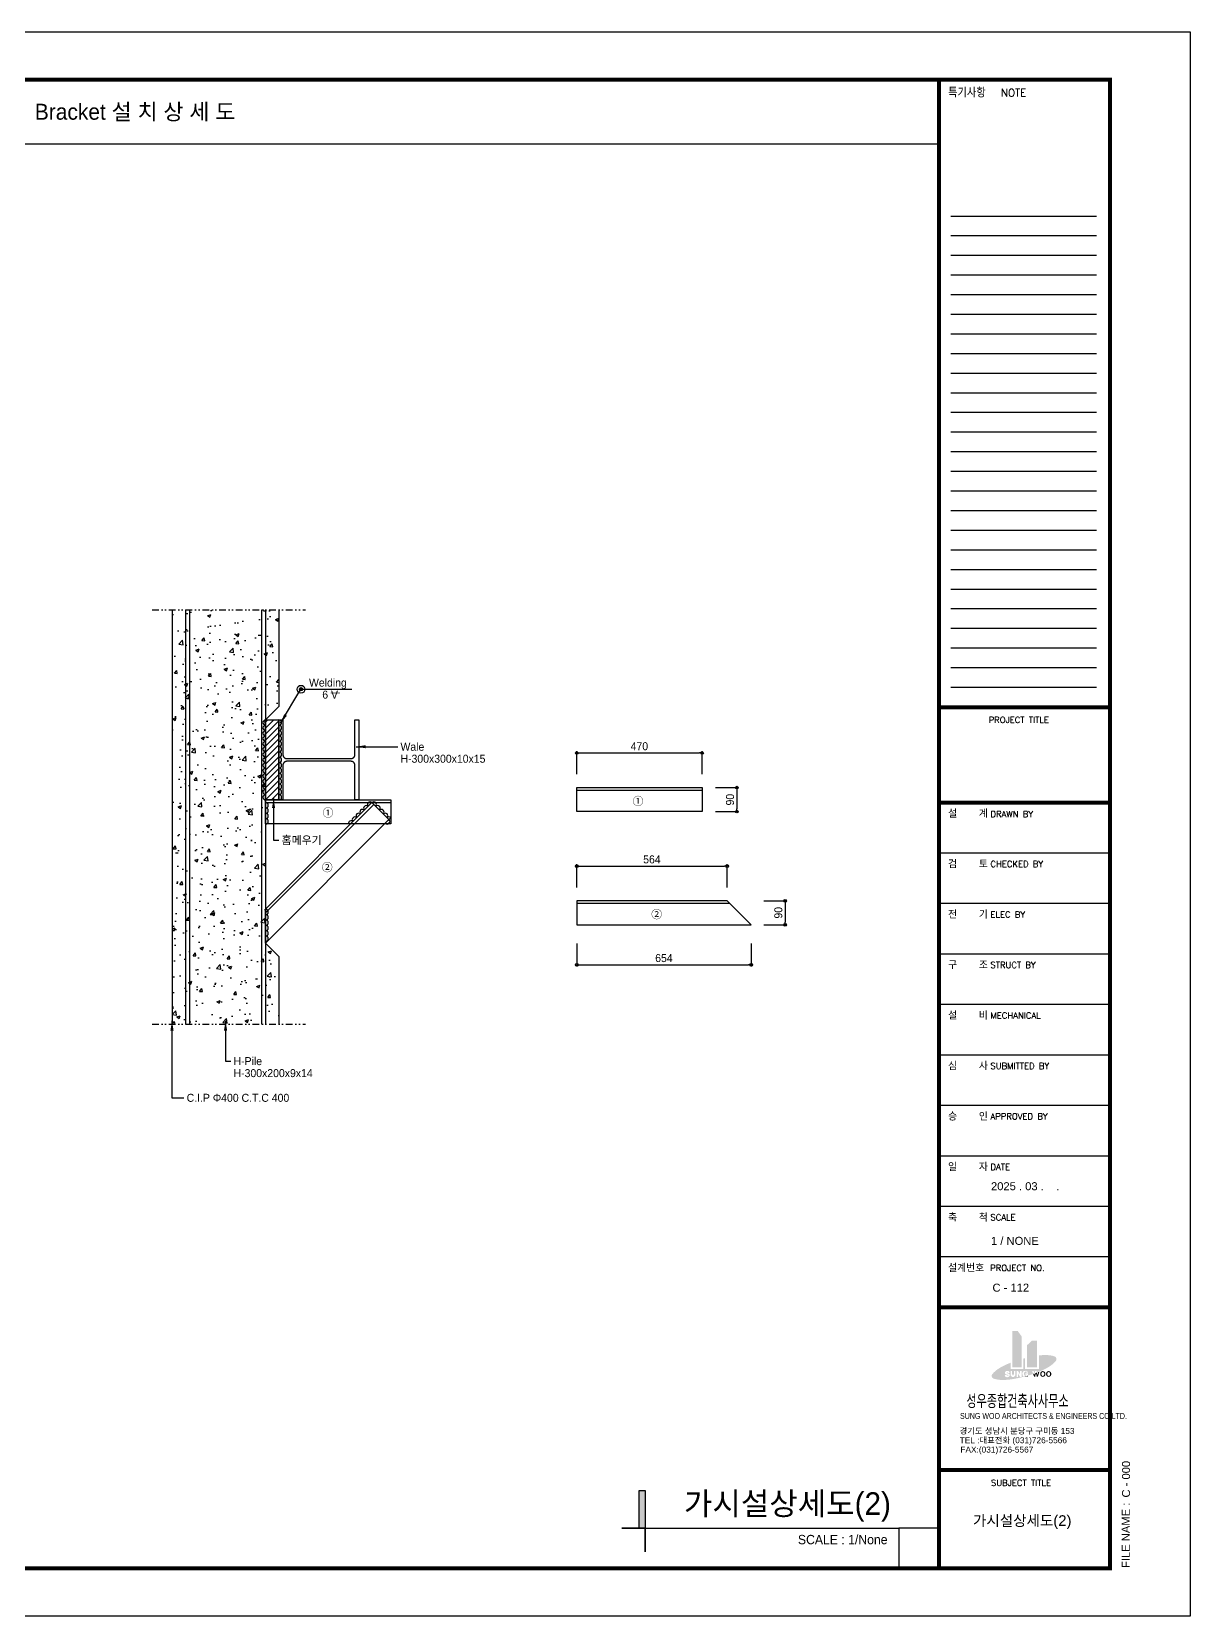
# Model space of a CAD drawing. Header units: millimetres. Extents: x 1073475 to 2890243, y -1340830 to -367733.
# Drawn here: x 2726109 to 2730453, y -373673 to -367733 of the extents above; entities that cross this region are included whole.
import ezdxf
from ezdxf.enums import TextEntityAlignment as Align

# ---------------------------------------------------------------- set-up
doc = ezdxf.new("R2010")
doc.units = ezdxf.units.MM
doc.header["$LTSCALE"] = 50
doc.header["$PDMODE"] = 3
doc.header["$PDSIZE"] = 100
doc.linetypes.add('DIVIDE', pattern=[1.25, 0.5, -0.25, 0, -0.25, 0, -0.25])
doc.linetypes.add('HIDDEN', pattern=[9.525, 6.35, -3.175])
doc.layers.get('Defpoints').update_dxf_attribs({"color": 151})
for name, color, linetype in [('11', 11, 'Continuous'), ('3', 3, 'Continuous'), ('4', 4, 'Continuous'), ('A-SYM', 7, 'Continuous'), ('C-BL', 1, 'Continuous'), ('C-CEN-DI', 1, 'DIVIDE'), ('C-DIM', 7, 'Continuous'), ('C-li', 41, 'Continuous'), ('C-PILE', 3, 'Continuous'), ('C-PLATE', 135, 'Continuous'), ('C-WALE-1', 3, 'Continuous'), ('C-WALE-2', 1, 'Continuous'), ('C-WELDING', 41, 'Continuous'), ('HAT', 8, 'Continuous'), ('TEX', 3, 'Continuous'), ('TEXT', 3, 'Continuous'), ('TEXT1', 7, 'Continuous'), ('TITLE-1', 3, 'Continuous'), ('TITLE-2', 3, 'Continuous')]:
    doc.layers.add(name, color=color, linetype=linetype)
doc.layers.add('defpoint', color=193, linetype='Continuous', plot=False)
doc.styles.add('RXHG', font='arial.ttf')
doc.styles.add('RXHS', font='SIMPLEX.SHX', dxfattribs={"bigfont": 'WHGTXT.SHX'})
doc.styles.add('돋움', font='')
doc.styles.get('돋움').set_extended_font_data('Dotum')
doc.dimstyles.new('SAM-LE-LE-상', dxfattribs={"dimscale": 0.1, "dimtxt": 300, "dimasz": 360, "dimexe": 70, "dimexo": 0, "dimgap": 100, "dimtad": 1, "dimdec": 0, "dimzin": 0, "dimdsep": 46, "dimlunit": 6, "dimtxsty": '돋움', "dimblk": 'NONE', "dimcen": 100, "dimclrd": 8, "dimclre": 8, "dimclrt": 256, "dimadec": 0, "dimazin": 0, "dimtfac": 1, "dimtdec": 0, "dimtix": 1, "dimtmove": 2, "dimatfit": 3, "dimfxl": 70, "dimtolj": 1, "dimtzin": 0, "dimlwd": -1, "dimlwe": -1, "dimarcsym": 0})
doc.dimstyles.new('SAM-상', dxfattribs={"dimscale": 0.1, "dimtxt": 300, "dimasz": 100, "dimexe": 70, "dimexo": 0, "dimgap": 100, "dimtad": 1, "dimdec": 0, "dimzin": 0, "dimdsep": 46, "dimlunit": 6, "dimtxsty": '돋움', "dimblk": 'ORIGIN', "dimcen": 100, "dimclrd": 8, "dimclre": 8, "dimclrt": 1, "dimadec": 0, "dimazin": 0, "dimtfac": 1, "dimtdec": 0, "dimtix": 1, "dimtmove": 2, "dimatfit": 3, "dimfxl": 70, "dimtolj": 1, "dimtzin": 0, "dimlwd": -1, "dimlwe": -1, "dimarcsym": 0})

# ---------------------------------------------------------------- blocks, each defined once
blk = doc.blocks.new('dbox')
at = {"layer": 'HAT'}
h = blk.add_hatch(color=11, dxfattribs=at)
h.paths.add_polyline_path([(77433, 9338), (77433, 10691), (77634, 10691), (77772, 10499), (77772, 9338)])
h.paths.add_polyline_path([(78357, 10329), (78357, 9338), (77980, 9338), (77980, 10162), (78156, 10329)])
h = blk.add_hatch(color=11, dxfattribs=at)
edge = h.paths.add_edge_path()
edge.add_line((78389, 9153), (78400, 9195))
edge.add_line((78400, 9195), (78457, 9195))
edge.add_line((78457, 9195), (78452, 9178))
edge.add_ellipse((77492, 11535), major_axis=(0, 2545), ratio=1, start_angle=202.14575, end_angle=210.59706)
edge.add_ellipse((78218, 10308), major_axis=(0, 1119), ratio=1, start_angle=210.59601, end_angle=228.2714)
edge.add_ellipse((78968, 9639), major_axis=(0, 114), ratio=1, start_angle=228.27786, end_angle=285.87038)
edge.add_ellipse((78968, 9639), major_axis=(0, 114), ratio=1, start_angle=-74.13617, end_angle=-16.54365)
edge.add_ellipse((78682, 8675), major_axis=(0, 1119), ratio=1, start_angle=-16.53888, end_angle=1.1365)
edge.add_ellipse((78710, 7250), major_axis=(0, 2545), ratio=1, start_angle=1.13205, end_angle=6.30579)
edge.add_line((78431, 9779), (78431, 9265))
edge.add_line((78431, 9265), (77906, 9265))
edge.add_line((77906, 9265), (77906, 9679))
edge.add_ellipse((79084, 5053), major_axis=(-53, 4773), ratio=1, start_angle=13.63978, end_angle=14.40005)
edge.add_line((77845, 9663), (77845, 9265))
edge.add_line((77845, 9265), (77360, 9265))
edge.add_line((77360, 9265), (77360, 9504))
edge.add_ellipse((79084, 5053), major_axis=(-54, 4773), ratio=1, start_angle=20.5246, end_angle=21.42921)
edge.add_ellipse((78246, 7118), major_axis=(1, 2545), ratio=1, start_angle=22.09966, end_angle=30.61589)
edge.add_ellipse((77521, 8345), major_axis=(0, 1119), ratio=1, start_angle=30.59612, end_angle=48.27151)
edge.add_ellipse((76770, 9014), major_axis=(0, 114), ratio=1, start_angle=48.27498, end_angle=105.86751)
edge.add_ellipse((76770, 9014), major_axis=(0, 114), ratio=1, start_angle=105.85778, end_angle=163.4503)
edge.add_ellipse((77057, 9978), major_axis=(0, 1119), ratio=1, start_angle=163.45499, end_angle=181.13038)
edge.add_ellipse((77028, 11403), major_axis=(0, 2545), ratio=1, start_angle=181.13636, end_angle=189.65259)
edge.add_ellipse((76655, 13600), major_axis=(1, 4773), ratio=1, start_angle=189.65565, end_angle=194.72387)
edge.add_ellipse((77757, 8815), major_axis=(0, 201), ratio=1, start_angle=-33.1522, end_angle=-28.66311)
edge.add_ellipse((77876, 9033), major_axis=(0, 46.8), ratio=1, start_angle=127.97322, end_angle=151.12117, ccw=False)
edge.add_ellipse((-198308, -206946), major_axis=(272663, 220334), ratio=0.9999999, start_angle=-0.91538, end_angle=-0.91145)
edge.add_ellipse((77863, 9053), major_axis=(0, 49), ratio=1, start_angle=104.03629, end_angle=128.0489, ccw=False)
edge.add_ellipse((77668, 9004), major_axis=(0, 153), ratio=1, start_angle=-76.08998, end_angle=-70.28749)
edge.add_ellipse((77873, 9078), major_axis=(0, 65.1), ratio=1, start_angle=89.33612, end_angle=109.77975, ccw=False)
edge.add_ellipse((77638, 9080), major_axis=(0, 170), ratio=1, start_angle=269.39254, end_angle=274.55697)
edge.add_ellipse((77867, 9099), major_axis=(0, 60.4), ratio=1, start_angle=75.19941, end_angle=94.52888, ccw=False)
edge.add_ellipse((77687, 9146), major_axis=(0, 126), ratio=1, start_angle=255.38151, end_angle=261.38389)
edge.add_ellipse((77871, 9118), major_axis=(0, 59.9), ratio=1, start_angle=424.09302, end_angle=441.18441, ccw=False)
edge.add_ellipse((78586, 8771), major_axis=(12, 855), ratio=1, start_angle=423.73232, end_angle=424.89882, ccw=False)
edge.add_ellipse((77873, 9135), major_axis=(-0.1, 54.6), ratio=1, start_angle=405.77633, end_angle=422.85172, ccw=False)
edge.add_ellipse((77243, 9746), major_axis=(21, 823), ratio=1, start_angle=227.3729, end_angle=228.31467)
edge.add_ellipse((77879, 9149), major_axis=(-0.1, 48.7), ratio=1, start_angle=391.37895, end_angle=406.71584, ccw=False)
edge.add_ellipse((80059, 5590), major_axis=(871, 4132), ratio=1, start_angle=403.17743, end_angle=403.38991, ccw=False)
edge.add_ellipse((77890, 9161), major_axis=(0.2, 45), ratio=1, start_angle=377.16985, end_angle=391.5723, ccw=False)
edge.add_ellipse((77923, 9052), major_axis=(0, 159), ratio=1, start_angle=360.49314, end_angle=376.84703, ccw=False)
edge.add_ellipse((77922, 9120), major_axis=(0, 90.2), ratio=1, start_angle=273.76468, end_angle=360.51507, ccw=False)
edge.add_line((78012, 9126), (77963, 9126))
edge.add_ellipse((78018, 9158), major_axis=(0, 63.9), ratio=1, start_angle=102.41382, end_angle=119.80768, ccw=False)
edge.add_ellipse((77951, 9143), major_axis=(-3.78, 3.78), ratio=1, start_angle=237.40671, end_angle=277.46827)
edge.add_ellipse((78051, 9274), major_axis=(-1, 160), ratio=1, start_angle=135.44574, end_angle=142.1938, ccw=False)
edge.add_ellipse((77937, 9157), major_axis=(-2.8, 2.8), ratio=1, start_angle=-89.27979, end_angle=-50.76183)
edge.add_ellipse((77917, 8964), major_axis=(0, 198), ratio=1, start_angle=-5.75604, end_angle=4.1965)
edge.add_ellipse((77905, 9138), major_axis=(0, 23.5), ratio=1, start_angle=4.16397, end_angle=54.24834)
edge.add_ellipse((78033, 9045), major_axis=(0, 182), ratio=1, start_angle=54.34106, end_angle=64.37171)
edge.add_ellipse((77916, 9102), major_axis=(0.1, 51.8), ratio=1, start_angle=64.36733, end_angle=86.88615)
edge.add_ellipse((77997, 9097), major_axis=(0, 133), ratio=1, start_angle=86.82838, end_angle=111.31775)
edge.add_ellipse((77916, 9065), major_axis=(0, 46), ratio=1, start_angle=111.28668, end_angle=179.01186)
edge.add_ellipse((77916, 9070), major_axis=(0, 50.3), ratio=1, start_angle=179.04766, end_angle=257.49529)
edge.add_line((77965, 9059), (77912, 9059))
edge.add_line((77912, 9059), (77912, 9106))
edge.add_line((77912, 9106), (78016, 9106))
edge.add_line((78016, 9106), (78016, 9025))
edge.add_ellipse((76569, 13866), major_axis=(-11, 5052), ratio=1, start_angle=196.51434, end_angle=198.75655)
edge.add_line((78204, 9085), (78172, 9195))
edge.add_line((78172, 9195), (78229, 9195))
edge.add_line((78229, 9195), (78254, 9103))
edge.add_ellipse((76655, 13600), major_axis=(-56, 4773), ratio=1, start_angle=198.905, end_angle=199.07854)
edge.add_line((78267, 9108), (78284, 9195))
edge.add_line((78284, 9195), (78342, 9195))
edge.add_line((78342, 9195), (78354, 9140))
edge.add_ellipse((76655, 13600), major_axis=(-90, 4772), ratio=1, start_angle=199.77228, end_angle=200.219)
h.paths.add_polyline_path([(77775, 9195), (77717, 9195), (77717, 9075), (77642, 9195), (77587, 9195), (77587, 8972), (77643, 8972), (77643, 9098), (77720, 8972), (77775, 8972)], flags=16)
edge = h.paths.add_edge_path(flags=16)
edge.add_line((77487, 9202), (77487, 9053))
edge.add_ellipse((77453, 9053), major_axis=(0, 33.6), ratio=1, start_angle=179.63205, end_angle=270.23961, ccw=False)
edge.add_ellipse((77453, 9053), major_axis=(0, 33.6), ratio=1, start_angle=89.65399, end_angle=180.26156, ccw=False)
edge.add_line((77419, 9053), (77419, 9202))
edge.add_line((77419, 9202), (77365, 9202))
edge.add_line((77365, 9202), (77365, 9047))
edge.add_ellipse((77439, 9049), major_axis=(0, 73.9), ratio=1, start_angle=91.62143, end_angle=151.65612)
edge.add_ellipse((77453, 9080), major_axis=(0, 108), ratio=1, start_angle=153.13176, end_angle=180.07033)
edge.add_ellipse((77453, 9080), major_axis=(0, 108), ratio=1, start_angle=179.97343, end_angle=206.91201)
edge.add_ellipse((77467, 9049), major_axis=(0, 73.7), ratio=1, start_angle=208.41656, end_angle=268.45125)
edge.add_line((77541, 9047), (77541, 9202))
edge.add_line((77541, 9202), (77487, 9202))
edge = h.paths.add_edge_path(flags=16)
edge.add_line((77279, 9104), (77218, 9119))
edge.add_ellipse((77223, 9134), major_axis=(0, 15.5), ratio=1, start_angle=20.86241, end_angle=163.74287, ccw=False)
edge.add_ellipse((77239, 9103), major_axis=(0, 49.9), ratio=1, start_angle=340.66039, end_angle=385.41453, ccw=False)
edge.add_ellipse((77246, 9126), major_axis=(0, 25.8), ratio=1, start_angle=255.14866, end_angle=339.5497, ccw=False)
edge.add_line((77271, 9120), (77326, 9120))
edge.add_ellipse((77250, 9124), major_axis=(0, 75.8), ratio=1, start_angle=266.55555, end_angle=353.45548)
edge.add_ellipse((77237, 9076), major_axis=(0, 126), ratio=1, start_angle=-10.00388, end_angle=18.56131)
edge.add_ellipse((77217, 9130), major_axis=(0, 67.6), ratio=1, start_angle=17.08716, end_angle=163.24438)
edge.add_line((77197, 9066), (77262, 9050))
edge.add_ellipse((77259, 9035), major_axis=(0, 15.9), ratio=1, start_angle=218.24348, end_angle=346.16871, ccw=False)
edge.add_ellipse((77238, 9068), major_axis=(0, 54.8), ratio=1, start_angle=165.503, end_angle=213.59299, ccw=False)
edge.add_ellipse((77228, 9041), major_axis=(0, 26.2), ratio=1, start_angle=74.99155, end_angle=171.41272, ccw=False)
edge.add_line((77203, 9048), (77146, 9048))
edge.add_ellipse((77226, 9045), major_axis=(0, 80.6), ratio=1, start_angle=88.40662, end_angle=171.85525)
edge.add_ellipse((77237, 9061), major_axis=(0, 97.8), ratio=1, start_angle=166.80632, end_angle=184.41011)
edge.add_ellipse((77246, 9060), major_axis=(0, 96.2), ratio=1, start_angle=179.64839, end_angle=218.73001)
edge.add_ellipse((77262, 9040), major_axis=(0, 70.5), ratio=1, start_angle=218.10449, end_angle=286.34765)
edge.add_ellipse((77268, 9040), major_axis=(0, 64.6), ratio=1, start_angle=-72.251, end_angle=-9.24795)
h = blk.add_hatch(color=11, dxfattribs=at)
edge = h.paths.add_edge_path()
edge.add_line((78008, 9023), (77879, 8986))
edge.add_ellipse((77911, 9057), major_axis=(0, 77.8), ratio=1, start_angle=155.03594, end_angle=230.62664)
edge.add_line((77972, 9008), (77982, 8984))
edge.add_line((77982, 8984), (78008, 8984))
edge.add_line((78008, 8984), (78008, 9023))
h = blk.add_hatch(color=11, dxfattribs=at)
h.paths.add_polyline_path([(78443, 9175), (78397, 9156), (78367, 9042), (78347, 9137), (78276, 9111), (78262, 9042), (78247, 9100), (78211, 9088), (78243, 8979), (78282, 8979), (78314, 9120), (78347, 8979), (78386, 8979)])
edge = h.paths.add_edge_path()
edge.add_ellipse((78571, 9096), major_axis=(0, 95.8), ratio=1, start_angle=-76.32675, end_angle=77.65075)
edge.add_ellipse((78604, 9083), major_axis=(0, 131), ratio=1, start_angle=75.19386, end_angle=89.61155)
edge.add_ellipse((78604, 9084), major_axis=(0, 131), ratio=1, start_angle=90.39035, end_angle=104.80803)
edge.add_ellipse((78571, 9072), major_axis=(0, 95.8), ratio=1, start_angle=102.35608, end_angle=256.33358)
edge.add_ellipse((78529, 9083), major_axis=(0, 139), ratio=1, start_angle=255.68401, end_angle=270.10169)
edge.add_ellipse((78529, 9084), major_axis=(0, 139), ratio=1, start_angle=269.89823, end_angle=284.31591)
edge = h.paths.add_edge_path(flags=16)
edge.add_ellipse((78524, 9084), major_axis=(0, 101), ratio=1, start_angle=269.91321, end_angle=296.85725)
edge.add_ellipse((78571, 9108), major_axis=(0, 47.9), ratio=1, start_angle=-63.63485, end_angle=66.48331)
edge.add_ellipse((78612, 9083), major_axis=(0, 96), ratio=1, start_angle=62.50271, end_angle=89.44675)
edge.add_ellipse((78612, 9085), major_axis=(0, 96), ratio=1, start_angle=90.55324, end_angle=117.49729)
edge.add_ellipse((78571, 9059), major_axis=(0, 47.9), ratio=1, start_angle=113.5185, end_angle=243.63665)
edge.add_ellipse((78524, 9083), major_axis=(0, 101), ratio=1, start_angle=243.13124, end_angle=270.07528)
edge = h.paths.add_edge_path()
edge.add_ellipse((78792, 9096), major_axis=(0, 95.8), ratio=1, start_angle=-76.32673, end_angle=77.65076)
edge.add_ellipse((78825, 9083), major_axis=(0, 131), ratio=1, start_angle=75.18482, end_angle=89.6025)
edge.add_ellipse((78825, 9084), major_axis=(0, 131), ratio=1, start_angle=90.372, end_angle=104.78969)
edge.add_ellipse((78792, 9072), major_axis=(0, 95.8), ratio=1, start_angle=102.35607, end_angle=256.33357)
edge.add_ellipse((78750, 9083), major_axis=(0, 139), ratio=1, start_angle=255.65083, end_angle=270.06851)
edge.add_ellipse((78750, 9084), major_axis=(0, 139), ratio=1, start_angle=269.93139, end_angle=284.34907)
edge = h.paths.add_edge_path(flags=16)
edge.add_ellipse((78746, 9084), major_axis=(0, 101), ratio=1, start_angle=269.93501, end_angle=296.87905)
edge.add_ellipse((78792, 9108), major_axis=(0, 47.9), ratio=1, start_angle=-63.6271, end_angle=66.49105)
edge.add_ellipse((78834, 9083), major_axis=(0, 96), ratio=1, start_angle=62.50369, end_angle=89.44773)
edge.add_ellipse((78834, 9085), major_axis=(0, 96), ratio=1, start_angle=90.55228, end_angle=117.49632)
edge.add_ellipse((78792, 9059), major_axis=(0, 47.9), ratio=1, start_angle=113.51075, end_angle=243.62891)
edge.add_ellipse((78746, 9083), major_axis=(0, 101), ratio=1, start_angle=243.13351, end_angle=270.07756)
at = {"layer": '11'}
for p, q in [((4288, 57600), (81088, 57600)), ((4288, 1800), (4288, 57600)), ((81088, 57600), (81088, 1800)), ((81088, 1800), (4288, 1800))]:
    blk.add_line(p, q, dxfattribs=at)
at = {"layer": '11', "const_width": 150}
blk.add_lwpolyline([(81088, 1800), (4288, 1800), (4288, 57600), (81088, 57600)], close=True, dxfattribs=at)
for points in [[(74675, 57600), (74675, 1800)], [(81088, 34076), (74675, 34076)], [(81088, 30501), (74675, 30501)], [(81088, 11577), (74675, 11577)], [(81088, 5480), (74675, 5480)]]:
    blk.add_lwpolyline(points, dxfattribs=at)
at = {"layer": '3'}
for p, q in [((81088, 28609), (74675, 28609)), ((81088, 26717), (74675, 26717)), ((81088, 24824), (74675, 24824)), ((81088, 22932), (74675, 22932)), ((81088, 21039), (74675, 21039)), ((81088, 19147), (74675, 19147)), ((81088, 17255), (74675, 17255)), ((81088, 15362), (74675, 15362)), ((81088, 13470), (74675, 13470))]:
    blk.add_line(p, q, dxfattribs=at)
at = {"layer": '4'}
for p, q in [((80586, 52479), (75119, 52479)), ((80586, 51743), (75119, 51743)), ((80586, 51007), (75119, 51007)), ((80586, 50271), (75119, 50271)), ((80586, 49536), (75119, 49536)), ((80586, 48800), (75119, 48800)), ((80586, 48064), (75119, 48064)), ((80586, 47328), (75119, 47328)), ((80586, 46592), (75119, 46592)), ((80586, 45856), (75119, 45856)), ((80586, 45120), (75119, 45120)), ((80586, 44384), (75119, 44384)), ((80586, 43648), (75119, 43648)), ((80586, 42912), (75119, 42912)), ((80586, 42176), (75119, 42176)), ((80586, 41440), (75119, 41440)), ((80586, 40704), (75119, 40704)), ((80586, 39968), (75119, 39968)), ((80586, 39232), (75119, 39232)), ((80586, 38497), (75119, 38497)), ((80586, 37761), (75119, 37761)), ((80586, 37025), (75119, 37025)), ((80586, 36289), (75119, 36289)), ((80586, 35553), (75119, 35553)), ((80586, 34817), (75119, 34817))]:
    blk.add_line(p, q, dxfattribs=at)
at = {"layer": 'TEXT', "color": 7}
for p, q in [((0, 59400), (84100, 59400)), ((0, 0), (0, 59400)), ((84100, 59400), (84100, 0)), ((84100, 0), (0, 0))]:
    blk.add_line(p, q, dxfattribs=at)
at = {"layer": 'TEX', "color": 7, "linetype": 'Continuous', "style": 'RXHG', "width": 1}
blk.add_text('FILE NAME : ', height=300, rotation=90, dxfattribs=at).set_placement((81831, 1813))
at = {"layer": 'TEX', "color": 6, "linetype": 'Continuous', "style": 'RXHG', "width": 1}
for tag, p in [('일자', (76628, 15972)), ('축척', (76628, 13925)), ('설계번호', (76684, 12170))]:
    blk.add_attdef(tag, p, '', height=300, dxfattribs=at)
at = {"layer": 'TEX', "color": 7, "linetype": 'Continuous', "style": 'RXHG', "width": 1}
blk.add_attdef('파일명', (81840, 4453), '', height=300, rotation=90, dxfattribs=at)
at = {"layer": 'TEX', "linetype": 'Continuous', "style": 'RXHG', "width": 1}
for tag, p in [('도면명-1', (77799, 3389)), ('도면명-2', (77799, 2662))]:
    blk.add_attdef(tag, text='', height=400, dxfattribs=at).set_placement(p, align=Align.CENTER)
at = {"layer": 'TEXT1'}
for s, height, style, width, p in [('특기사항', 334.3, 'RXHS', 1, (75018, 56940)), ('NOTE', 278.6, 'RXHS', 1, (77005, 56974)), ('PROJECT TITLE', 231.29, 'RXHS', 1, (76539, 33488)), ('설    계', 273.3, 'RXHS', 1, (75018, 29943)), ('DRAWN BY', 231.3, 'RXHS', 1, (76609, 29956)), ('검    토', 273.3, 'RXHS', 1, (75018, 28050)), ('CHECKED BY', 231.3, 'RXHS', 1, (76609, 28085)), ('전    기', 273.3, 'RXHS', 1, (75018, 26158)), ('ELEC BY', 231.3, 'RXHS', 1, (76609, 26192)), ('구    조', 273.3, 'RXHS', 1, (75018, 24266)), ('STRUCT BY', 231.3, 'RXHS', 1, (76609, 24300)), ('설    비', 273.3, 'RXHS', 1, (75018, 22373)), ('MECHANICAL', 231.3, 'RXHS', 1, (76609, 22407)), ('심    사', 273.3, 'RXHS', 1, (75018, 20481)), ('SUBMITTED BY', 231.29, 'RXHS', 1, (76609, 20515)), ('승    인', 273.3, 'RXHS', 1, (75018, 18588)), ('APPROVED BY', 231.29, 'RXHS', 1, (76609, 18623)), ('일    자', 273.3, 'RXHS', 1, (75018, 16696)), ('DATE', 231.3, 'RXHS', 1, (76609, 16730)), ('축    척', 273.3, 'RXHS', 1, (75018, 14804)), ('SCALE', 231.3, 'RXHS', 1, (76609, 14838)), ('설계번호', 273.3, 'RXHS', 1, (75018, 12911)), ('PROJECT NO.', 231.29, 'RXHS', 1, (76598, 12945)), ('성우종합건축사사무소', 450, 'RXHG', 0.68, (75702, 7851)), ('SUBJECT TITLE', 231.29, 'RXHS', 1, (76628, 4888))]:
    blk.add_text(s, height=height, dxfattribs=dict(at, style=style, width=width)).set_placement(p)
at = {"layer": 'TEXT1', "color": 4, "style": 'RXHG'}
for s, width, p in [('SUNG WOO ARCHITECTS & ENGINEERS CO.LTD.', 0.68, (75467, 7400)), ('TEL :대표전화 (031)726-5566', 1, (75454, 6489)), ('경기도 성남시 분당구 구미동 153', 1, (75450, 6838)), ('FAX:(031)726-5567', 1, (75481, 6139))]:
    blk.add_text(s, height=222.88, dxfattribs=dict(at, width=width)).set_placement(p)
blk = doc.blocks.new('_Origin')
at = {"color": 0, "linetype": 'ByBlock', "lineweight": -2}
blk.add_line((0, 0), (-1, 0), dxfattribs=at)
blk.add_circle((0, 0), 0.5, dxfattribs=at)
blk = doc.blocks.new('*D434')
at = {"layer": 'C-DIM', "color": 8, "transparency": 16777216}
for p, q in [((2728152.3, -370940.8), (2728152.3, -370853.8)), ((2728162.3, -370860.8), (2728706.3, -370860.8)), ((2728716.3, -370940.8), (2728716.3, -370853.8))]:
    blk.add_line(p, q, dxfattribs=at)
at = {"layer": 'Defpoints', "color": 0, "transparency": 16777216}
for p in [(2728716.3, -370860.8), (2728152.3, -370940.8), (2728716.3, -370940.8)]:
    blk.add_point(p, dxfattribs=at)
at = {"layer": 'C-DIM', "color": 8, "transparency": 16777216, "xscale": 10, "yscale": 10, "zscale": 10, "rotation": 180}
blk.add_blockref('_Origin', (2728152.3, -370860.8), dxfattribs=at)
at = {"layer": 'C-DIM', "color": 8, "transparency": 16777216, "xscale": 10, "yscale": 10, "zscale": 10}
blk.add_blockref('_Origin', (2728716.3, -370860.8), dxfattribs=at)
at = {"layer": 'C-DIM', "color": 1, "transparency": 16777216, "insert": (2728434.3, -370835.8), "char_height": 30, "attachment_point": 5, "style": '돋움'}
blk.add_mtext('\\A1;564', dxfattribs=at)
blk = doc.blocks.new('*D435')
at = {"layer": 'C-DIM', "color": 8, "transparency": 16777216}
for p, q in [((2728853.3, -370990.8), (2728940.3, -370990.8)), ((2728933.3, -371000.8), (2728933.3, -371070.8)), ((2728853.3, -371080.8), (2728940.3, -371080.8))]:
    blk.add_line(p, q, dxfattribs=at)
at = {"layer": 'Defpoints', "color": 0, "transparency": 16777216}
for p in [(2728853.3, -370990.8), (2728853.3, -371080.8), (2728933.3, -371080.8)]:
    blk.add_point(p, dxfattribs=at)
at = {"layer": 'C-DIM', "color": 8, "transparency": 16777216, "xscale": 10, "yscale": 10, "zscale": 10}
for p, rotation in [((2728933.3, -370990.8), 90), ((2728933.3, -371080.8), 270)]:
    blk.add_blockref('_Origin', p, dxfattribs=dict(at, rotation=rotation))
at = {"layer": 'C-DIM', "color": 1, "transparency": 16777216, "insert": (2728908.3, -371035.8), "char_height": 30, "attachment_point": 5, "rotation": 90, "style": '돋움'}
blk.add_mtext('\\A1;90', dxfattribs=at)
blk = doc.blocks.new('*D436')
at = {"layer": 'C-DIM', "color": 8, "transparency": 16777216}
for p, q in [((2728152.3, -370516.7), (2728152.3, -370429.7)), ((2728162.3, -370436.7), (2728612.3, -370436.7)), ((2728622.3, -370516.7), (2728622.3, -370429.7))]:
    blk.add_line(p, q, dxfattribs=at)
at = {"layer": 'Defpoints', "color": 0, "transparency": 16777216}
for p in [(2728622.3, -370436.7), (2728152.3, -370516.7), (2728622.3, -370516.7)]:
    blk.add_point(p, dxfattribs=at)
at = {"layer": 'C-DIM', "color": 8, "transparency": 16777216, "xscale": 10, "yscale": 10, "zscale": 10, "rotation": 180}
blk.add_blockref('_Origin', (2728152.3, -370436.7), dxfattribs=at)
at = {"layer": 'C-DIM', "color": 8, "transparency": 16777216, "xscale": 10, "yscale": 10, "zscale": 10}
blk.add_blockref('_Origin', (2728622.3, -370436.7), dxfattribs=at)
at = {"layer": 'C-DIM', "color": 1, "transparency": 16777216, "insert": (2728387.3, -370411.7), "char_height": 30, "attachment_point": 5, "style": '돋움'}
blk.add_mtext('\\A1;470', dxfattribs=at)
blk = doc.blocks.new('*D437')
at = {"layer": 'C-DIM', "color": 8, "transparency": 16777216}
for p, q in [((2728672.3, -370566.7), (2728759.3, -370566.7)), ((2728752.3, -370576.7), (2728752.3, -370646.7)), ((2728672.3, -370656.7), (2728759.3, -370656.7))]:
    blk.add_line(p, q, dxfattribs=at)
at = {"layer": 'Defpoints', "color": 0, "transparency": 16777216}
for p in [(2728672.3, -370566.7), (2728672.3, -370656.7), (2728752.3, -370656.7)]:
    blk.add_point(p, dxfattribs=at)
at = {"layer": 'C-DIM', "color": 8, "transparency": 16777216, "xscale": 10, "yscale": 10, "zscale": 10}
for p, rotation in [((2728752.3, -370566.7), 90), ((2728752.3, -370656.7), 270)]:
    blk.add_blockref('_Origin', p, dxfattribs=dict(at, rotation=rotation))
at = {"layer": 'C-DIM', "color": 1, "transparency": 16777216, "insert": (2728727.3, -370611.7), "char_height": 30, "attachment_point": 5, "rotation": 90, "style": '돋움'}
blk.add_mtext('\\A1;90', dxfattribs=at)
blk = doc.blocks.new('*D438')
at = {"layer": 'C-DIM', "color": 8, "transparency": 16777216}
for p, q in [((2728152.3, -371150.8), (2728152.3, -371237.8)), ((2728806.5, -371150.8), (2728806.5, -371237.8)), ((2728162.3, -371230.8), (2728796.5, -371230.8))]:
    blk.add_line(p, q, dxfattribs=at)
at = {"layer": 'Defpoints', "color": 0, "transparency": 16777216}
for p in [(2728152.3, -371150.8), (2728806.5, -371150.8), (2728806.5, -371230.8)]:
    blk.add_point(p, dxfattribs=at)
at = {"layer": 'C-DIM', "color": 8, "transparency": 16777216, "xscale": 10, "yscale": 10, "zscale": 10, "rotation": 180}
blk.add_blockref('_Origin', (2728152.3, -371230.8), dxfattribs=at)
at = {"layer": 'C-DIM', "color": 8, "transparency": 16777216, "xscale": 10, "yscale": 10, "zscale": 10}
blk.add_blockref('_Origin', (2728806.5, -371230.8), dxfattribs=at)
at = {"layer": 'C-DIM', "color": 1, "transparency": 16777216, "insert": (2728479.4, -371205.8), "char_height": 30, "attachment_point": 5, "style": '돋움'}
blk.add_mtext('\\A1;654', dxfattribs=at)
blk = doc.blocks.new('_None')

msp = doc.modelspace()

# ---------------------------------------------------------------- hatches: boundary and pattern name
h = msp.add_hatch()
h.set_pattern_fill('AR-CONC', color=233, scale=0.7, style=0)
h.set_pattern_definition([(50, (2726635.86, -371453.2), (127.529, -11.1574), [13.335, -146.685]), (355, (2726635.86, -371453.2), (-24.67, 133.74), [10.668, -117.348]), (100.451, (2726646.49, -371454.13), (102.86, 122.582), [11.333, -124.663]), (46.184, (2726635.86, -371417.64), (189.755, -29.43), [20.002, -220.027]), (96.636, (2726651.67, -371420.1), (166.183, 173.198), [17, -186.994]), (351.184, (2726635.86, -371417.64), (166.183, 173.198), [16.002, -176.022]), (21, (2726653.64, -371426.53), (106.1304, -71.586), [13.335, -146.685]), (326, (2726653.64, -371426.53), (43.261, 128.932), [10.668, -117.348]), (71.451, (2726662.49, -371432.5), (149.392, 57.346), [11.333, -124.663]), (37.5, (2726635.86, -371453.2), (2.162, 59.1885), [0, -115.9256, 0, -119.126, 0, -117.7925]), (7.5, (2726635.86, -371453.2), (46.7738, 70.1264), [0, -67.9196, 0, -113.2586, 0, -44.8945]), (327.5, (2726596.21, -371453.2), (94.9134, -4.0101), [0, -44.45, 0, -138.684, 0, -184.023]), (317.5, (2726578.43, -371453.2), (103.6904, 17.7985), [0, -57.785, 0, -92.1004, 0, -130.683])])
h.paths.add_polyline_path([(2726985.9, -369900.8), (2726970.9, -369900.8), (2726970.9, -371453.2), (2726985.9, -371453.2)])
h.paths.add_polyline_path([(2726970.9, -369900.8), (2726700.9, -369900.8), (2726700.9, -371453.2), (2726970.9, -371453.2)])
h.paths.add_polyline_path([(2726700.9, -369900.8), (2726685.9, -369900.8), (2726685.9, -371453.2), (2726700.9, -371453.2)])
h.paths.add_polyline_path([(2726685.9, -369900.8), (2726635.9, -369900.8), (2726635.9, -371453.2), (2726685.9, -371453.2)])
h.paths.add_polyline_path([(2727035.9, -371199.2), (2726985.9, -371149.2), (2726985.9, -371453.2), (2727035.9, -371453.2)])
h.paths.add_polyline_path([(2726985.9, -370313), (2727035.9, -370263), (2727035.9, -369900.8), (2726985.9, -369900.8)])
at = {"layer": 'A-SYM'}
msp.add_hatch(color=2, dxfattribs=at).paths.add_polyline_path([(2728409.5, -373201.6), (2728386.9, -373201.6), (2728386.9, -373343.1), (2728409.5, -373343.1)])
at = {"layer": 'C-DIM'}
h = msp.add_hatch(color=1, dxfattribs=at)
edge = h.paths.add_edge_path()
edge.add_arc((2727118.7, -370198.1), 6.17, 0, 360)
at = {"layer": 'C-PLATE'}
h = msp.add_hatch(dxfattribs=at)
h.set_pattern_fill('ANSI31', color=256, scale=5, style=0)
h.set_pattern_definition([(45, (2726985.862, -370612.984), (-11.2253, 11.2253), [])])
h.paths.add_polyline_path([(2727035.9, -370613), (2726985.9, -370613), (2726985.9, -370313), (2727035.9, -370313)])

# ---------------------------------------------------------------- linework, layer by layer
at = {"color": 233}
for p, q in [((2726635.9, -369900.8), (2726635.9, -371453.2)), ((2727035.9, -369900.8), (2727035.9, -370263)), ((2727035.9, -370263), (2726985.9, -370313)), ((2726985.9, -370313), (2726985.9, -371149.2)), ((2726985.9, -371149.2), (2727035.9, -371199.2)), ((2727035.9, -371199.2), (2727035.9, -371453.2))]:
    msp.add_line(p, q, dxfattribs=at)
at = {"layer": 'A-SYM', "color": 2}
for points in [[(2728386.9, -373343.1), (2728386.9, -373343.1), (2728321.1, -373343.1), (2728386.9, -373343.1), (2728386.9, -373201.6), (2728409.5, -373201.6), (2728409.5, -373343.1), (2728386.9, -373343.1), (2729360.3, -373343.1)], [(2728321.1, -373343.1), (2728409.5, -373343.1), (2728409.5, -373431.4), (2728409.5, -373343.1), (2729360.3, -373343.1)]]:
    msp.add_lwpolyline(points, dxfattribs=at)
at = {"layer": 'C-BL'}
for p, q in [((2728152.3, -370576.7), (2728622.3, -370576.7)), ((2726985.9, -370623), (2727455.9, -370623)), ((2726985.9, -371036), (2727391.8, -370630.1)), ((2728726.5, -371000.8), (2728152.3, -371000.8))]:
    msp.add_line(p, q, dxfattribs=at)
for points in [[(2728152.3, -370566.7), (2728622.3, -370566.7), (2728622.3, -370656.7), (2728152.3, -370656.7)], [(2726985.9, -370613), (2727455.9, -370613), (2727455.9, -370703), (2726985.9, -370703)], [(2726985.9, -371021.9), (2727384.8, -370623), (2727448.4, -370686.6), (2726985.9, -371149.2)], [(2728716.5, -370990.8), (2728152.3, -370990.8), (2728152.3, -371080.8), (2728806.5, -371080.8)]]:
    msp.add_lwpolyline(points, close=True, dxfattribs=at)
at = {"layer": 'C-CEN-DI', "linetype": 'DIVIDE'}
for p, q in [((2726560.9, -369900.8), (2727135.9, -369900.8)), ((2726560.9, -371453.2), (2727135.9, -371453.2))]:
    msp.add_line(p, q, dxfattribs=at)
at = {"layer": 'C-DIM', "color": 1, "const_width": 2}
msp.add_lwpolyline([(2727229.4, -370212.3), (2727264.8, -370212.3)], dxfattribs=at)
at = {"layer": 'C-DIM', "color": 1}
for radius in [14.8, 6.17]:
    msp.add_circle((2727118.7, -370198.1), radius, dxfattribs=at)
at = {"layer": 'C-li'}
msp.add_line((2722471.6, -368153.1), (2729510.3, -368153.1), dxfattribs=at)
at = {"layer": 'C-PILE', "linetype": 'HIDDEN'}
msp.add_lwpolyline([(2727305.9, -370458, 0.414214), (2727320.9, -370443), (2727320.9, -370313), (2727335.9, -370313), (2727335.9, -370613), (2727320.9, -370613), (2727320.9, -370483, 0.414214), (2727305.9, -370468), (2727065.9, -370468, 0.414214), (2727050.9, -370483), (2727050.9, -370613), (2727035.9, -370613), (2727035.9, -370313), (2727050.9, -370313), (2727050.9, -370443, 0.414214), (2727065.9, -370458)], format="xyb", close=True, dxfattribs=at)
at = {"layer": 'C-PLATE'}
msp.add_lwpolyline([(2727035.9, -370613), (2726985.9, -370613), (2726985.9, -370313), (2727035.9, -370313)], close=True, dxfattribs=at)
at = {"layer": 'C-WALE-1'}
for p, q in [((2726685.9, -369900.8), (2726685.9, -371453.2)), ((2726985.9, -369900.8), (2726985.9, -371453.2))]:
    msp.add_line(p, q, dxfattribs=at)
at = {"layer": 'C-WALE-2'}
for p, q in [((2726700.9, -369900.8), (2726700.9, -371453.2)), ((2726970.9, -369900.8), (2726970.9, -371453.2))]:
    msp.add_line(p, q, dxfattribs=at)
at = {"layer": 'C-WELDING'}
msp.add_line((2727448.4, -370686.6), (2727455.5, -370679.6), dxfattribs=at)
for centre, start, end in [((2726985.9, -370323), 90, 270), ((2726985.9, -370343), 90, 270), ((2726985.9, -370363), 90, 270), ((2727035.9, -370323), 270, 90), ((2727035.9, -370343), 270, 90), ((2727035.9, -370363), 270, 90), ((2726985.9, -370383), 90, 270), ((2726985.9, -370403), 90, 270), ((2726985.9, -370423), 90, 270), ((2727035.9, -370383), 270, 90), ((2727035.9, -370403), 270, 90), ((2727035.9, -370423), 270, 90), ((2726985.9, -370443), 90, 270), ((2726985.9, -370463), 90, 270), ((2726985.9, -370483), 90, 270), ((2727035.9, -370443), 270, 90), ((2727035.9, -370463), 270, 90), ((2727035.9, -370483), 270, 90), ((2726985.9, -370503), 90, 270), ((2726985.9, -370523), 90, 270), ((2726985.9, -370543), 90, 270), ((2727035.9, -370503), 270, 90), ((2727035.9, -370523), 270, 90), ((2727035.9, -370543), 270, 90), ((2726985.9, -370563), 90, 270), ((2726985.9, -370583), 90, 270), ((2726985.9, -370603), 90, 270), ((2727035.9, -370563), 270, 90), ((2727035.9, -370583), 270, 90), ((2727035.9, -370603), 270, 90), ((2726985.9, -370633), 270, 90), ((2726985.9, -370653), 270, 90), ((2727349.4, -370658.3), 45, 225), ((2727363.6, -370644.2), 45, 225), ((2727377.7, -370630.1), 45, 225), ((2727391.8, -370630.1), 315, 135), ((2727406, -370644.2), 315, 135), ((2727420.1, -370658.3), 315, 135), ((2726985.9, -370673), 270, 90), ((2726985.9, -370693), 270, 90), ((2727307, -370700.8), 45, 192.81627), ((2727321.1, -370686.6), 45, 225), ((2727335.3, -370672.5), 45, 225), ((2727434.3, -370672.5), 315, 135), ((2727441.3, -370693.7), 225, 45), ((2727448.4, -370686.6), 45, 135), ((2726985.9, -371033), 270, 90), ((2726985.9, -371053), 270, 90), ((2726985.9, -371073), 270, 90), ((2726985.9, -371093), 270, 90), ((2726985.9, -371113), 270, 90), ((2726985.9, -371133), 270, 90), ((2726985.9, -371153), 60.63765, 90)]:
    msp.add_arc(centre, 10, start, end, dxfattribs=at)
at = {"layer": 'defpoint'}
msp.add_lwpolyline([(2729360.3, -373343.1), (2729360.3, -373493.1), (2729510.3, -373493.1), (2729510.3, -373343.1), (2729360.3, -373343.1)], dxfattribs=at)

# ---------------------------------------------------------------- block references
at = {"xscale": 0.1, "yscale": 0.1, "zscale": 0.1}
msp.add_blockref('dbox', (2722042.7, -373673.1), dxfattribs=at).add_auto_attribs({'설계번호': 'C - 112', '파일명': 'C - 000', '도면명-1': '가시설상세도(2)', '일자': '2025 . 03 .    .', '축척': '1 / NONE'})

# ---------------------------------------------------------------- texts
at = {"layer": 'C-DIM', "color": 1, "style": '돋움'}
for s, p in [('Welding', (2727148.7, -370173.1)), ('Wale', (2727491.7, -370413.4)), ('H-300x300x10x15', (2727491.7, -370458.4)), ('홈메우기', (2727045.9, -370763.9)), ('H-Pile', (2726865.9, -371591.9)), ('H-300x200x9x14', (2726865.9, -371636.9)), ('C.I.P Φ400 C.T.C 400', (2726690.1, -371729.4))]:
    msp.add_text(s, height=30, dxfattribs=at).set_placement(p, align=Align.MIDDLE_LEFT)
msp.add_text('6 V', height=30, dxfattribs=at).set_placement((2727228, -370218.1), align=Align.MIDDLE_CENTER)
for s, p in [('①', (2727220, -370659.9)), ('①', (2728382.3, -370616.7)), ('②', (2727217.1, -370864.5)), ('②', (2728452.1, -371040.8))]:
    msp.add_text(s, height=30, dxfattribs=at).set_placement(p, align=Align.MIDDLE)
at = {"layer": 'TITLE-1', "style": '돋움'}
for s, height, p in [('가시설상세도(2)', 85, (2729330.3, -373250.6)), ('SCALE : 1/None ', 35, (2729330.3, -373385.4))]:
    msp.add_text(s, height=height, dxfattribs=at).set_placement(p, align=Align.MIDDLE_RIGHT)
at = {"layer": 'TITLE-2', "style": '돋움'}
msp.add_text('Bracket 설 치 상 세 도', height=60, dxfattribs=at).set_placement((2726120.9, -368033.1), align=Align.MIDDLE_LEFT)

# ---------------------------------------------------------------- dimensions: what is measured, and where the dimension line sits
at = {"layer": 'C-DIM'}
for base, p1, p2, picture, middle in [((2728622.3, -370436.7), (2728152.3, -370516.7), (2728622.3, -370516.7), '*D436', (2728387.3, -370411.7)), ((2728716.3, -370860.8), (2728152.3, -370940.8), (2728716.3, -370940.8), '*D434', (2728434.3, -370835.8)), ((2728806.5, -371230.8), (2728152.3, -371150.8), (2728806.5, -371150.8), '*D438', (2728479.4, -371205.8))]:
    dim = msp.add_linear_dim(base=base, p1=p1, p2=p2, dimstyle='SAM-상', dxfattribs=at)
    dim.commit()
    dim.dimension.update_dxf_attribs({"geometry": picture, "text_midpoint": middle})
for base, p1, p2, picture, middle in [((2728752.3, -370656.7), (2728672.3, -370566.7), (2728672.3, -370656.7), '*D437', (2728727.3, -370611.7)), ((2728933.3, -371080.8), (2728853.3, -370990.8), (2728853.3, -371080.8), '*D435', (2728908.3, -371035.8))]:
    dim = msp.add_linear_dim(base=base, p1=p1, p2=p2, angle=90, dimstyle='SAM-상', dxfattribs=at)
    dim.commit()
    dim.dimension.update_dxf_attribs({"geometry": picture, "text_midpoint": middle})

# ---------------------------------------------------------------- leaders
for points in [[(2727042.2, -370325.3), (2727118.7, -370198.1), (2727309.9, -370198.1)], [(2727325.6, -370413.4), (2727461.7, -370413.4), (2727481.7, -370413.4)], [(2727015.9, -370607.3), (2727015.9, -370763.9), (2727035.9, -370763.9)], [(2726635.1, -371441.2), (2726635.1, -371729.4), (2726680.1, -371729.4)], [(2726835.9, -371441.2), (2726835.9, -371591.9), (2726855.9, -371591.9)]]:
    msp.add_leader(points, dimstyle='SAM-LE-LE-상', dxfattribs=at)

doc.saveas('drawing.dxf')
